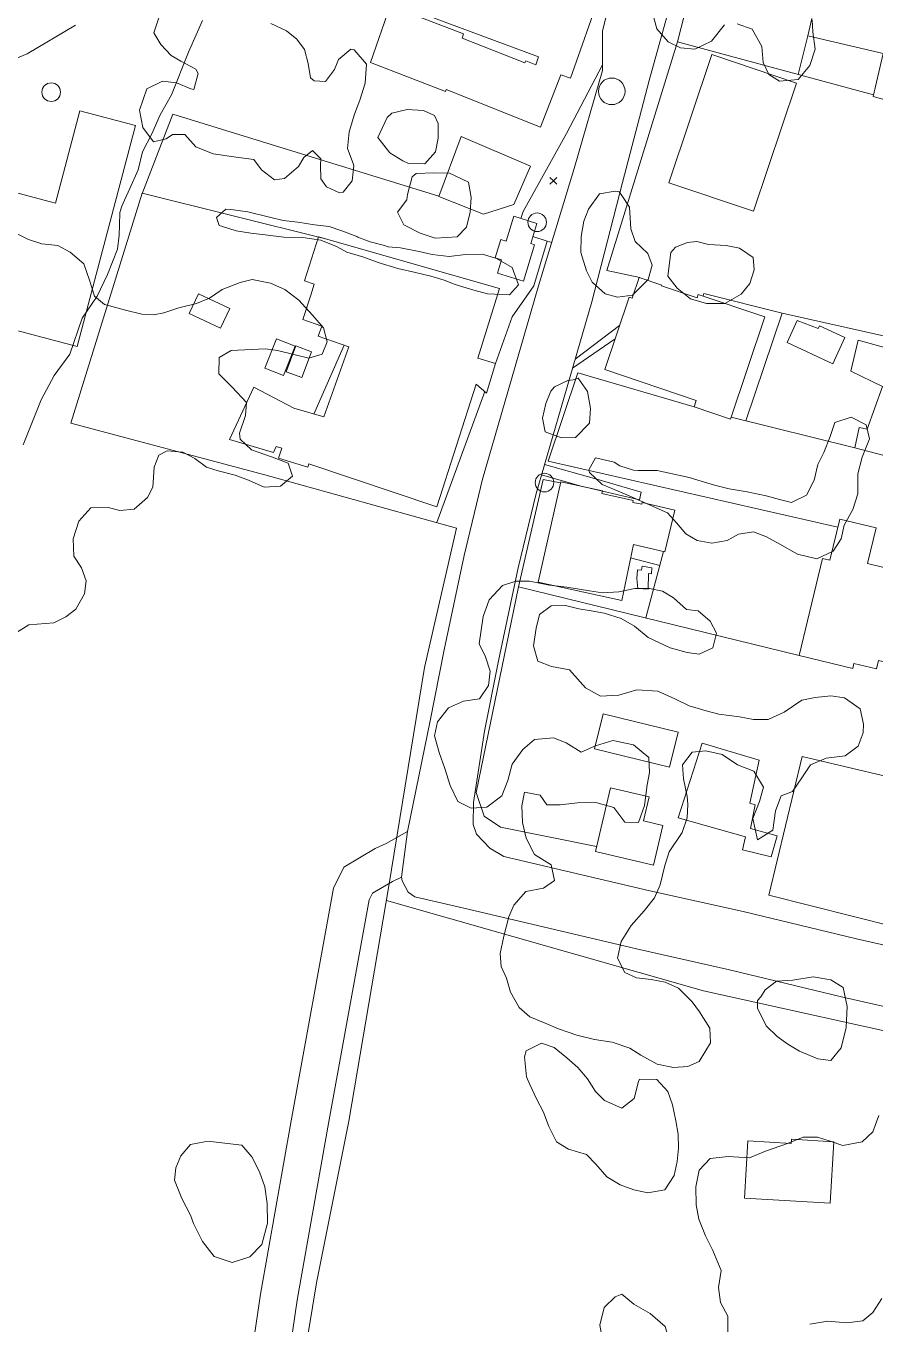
# Model space of a CAD drawing. Header units: metres. Extents: x 4652992 to 4879070, y 2074171 to 2309877.
# Drawn here: x 4653696.8 to 4653767.2, y 2306941.7 to 2307049.3 of the extents above; entities that cross this region are included whole.
import ezdxf

# ---------------------------------------------------------------- set-up
doc = ezdxf.new("R2010")
doc.units = ezdxf.units.M
doc.header["$MEASUREMENT"] = 0
doc.linetypes.add('DGN Style 2', pattern=[66.27138, 39.762828, -26.508552])
doc.linetypes.add('DGN Style 3', pattern=[92.779933, 66.271381, -26.508552])
for name, color, linetype, lineweight in [('Level 1', 2, 'Continuous', 0), ('Level 18', 5, 'Continuous', 0), ('Level 20', 30, 'DGN Style 3', 0), ('Level 30', 5, 'Continuous', 0), ('Level 31', 38, 'Continuous', 0), ('Level 35', 4, 'Continuous', 0), ('Level 36', 1, 'Continuous', 0), ('Level 37', 3, 'Continuous', 0), ('Level 40', 1, 'Continuous', 0), ('Level 45', 9, 'Continuous', 0), ('Level 53', 5, 'Continuous', 0), ('Level 54', 30, 'DGN Style 2', 0), ('Level 61', 4, 'Continuous', 0), ('Level 62', 4, 'Continuous', 0), ('Level 63', 3, 'Continuous', 0)]:
    doc.layers.add(name, color=color, linetype=linetype, lineweight=lineweight)

# ---------------------------------------------------------------- blocks, each defined once
blk = doc.blocks.new('AL_1')
at = {"layer": 'Level 45'}
blk.add_circle((2.1e-05, 1.3e-05, 3e-05), 1.100002, dxfattribs=at)
blk = doc.blocks.new('POSTE_1')
at = {"layer": 'Level 61'}
blk.add_circle((-4.7e-05, -1.9e-05, -2.4e-05), 0.770001, dxfattribs=at)
blk = doc.blocks.new('COTA_14')
at = {"layer": 'Level 63', "ltscale": 0.2}
for p, q in [((-1.408667, 1.419462, -0.000225), (-0.00021, -6e-05, -0.000225)), ((1.419312, 1.408397, -0.000225), (-0.00021, -6e-05, -0.000225)), ((-0.00021, -6e-05, -0.000225), (-1.419732, -1.408517, -0.000225)), ((-0.00021, -6e-05, -0.000225), (1.408247, -1.419582, -0.000225))]:
    blk.add_line(p, q, dxfattribs=at)

msp = doc.modelspace()

# ---------------------------------------------------------------- linework, layer by layer
at = {"layer": 'Level 1'}
msp.add_polyline3d([(4653696.551328, 2307014.543594, 1400), (4653698.069027, 2307018.259113, 1399.58), (4653699.144881, 2307020.291084, 1399.58), (4653700.434304, 2307022.046656, 1399.16), (4653701.454191, 2307025.043611, 1399), (4653702.703334, 2307026.865065, 1399), (4653703.560997, 2307028.670579, 1399), (4653704.374606, 2307030.766897, 1399), (4653704.525249, 2307031.90591, 1399), (4653704.550432, 2307032.739715, 1399), (4653704.571841, 2307033.798441, 1399), (4653704.745976, 2307034.315702, 1399), (4653704.972561, 2307034.820093, 1399), (4653705.413561, 2307035.775863, 1399), (4653706.105483, 2307037.342051, 1399), (4653706.446205, 2307038.826417, 1399), (4653707.230857, 2307040.313853, 1399), (4653707.922779, 2307041.88004, 1399), (4653708.861003, 2307043.553789, 1399), (4653710.277578, 2307047.070126, 1399), (4653711.434838, 2307049.69811, 1399)], dxfattribs=at)
at = {"layer": 'Level 18', "color": 30, "extrusion": (0.9337787400975942, -0.2302514737213039, 0.2739370792552868), "elevation": 3814756.323885, "flags": 128}
msp.add_lwpolyline([(3354104.25378, -1085104.085614), (3354117.983991, -1085105.502306), (3354127.374929, -1085105.879224)], dxfattribs=at)
at = {"layer": 'Level 18', "color": 30}
for points in [[(4653749.791918, 2307069.210387, 1404.863138), (4653746.494288, 2307056.50959, 1405.700638), (4653744.568941, 2307048.810882, 1406.400638), (4653744.585979, 2307045.555988, 1406.95199)], [(4653728.424952, 2306982.495636, 1415.570374), (4653730.280211, 2306991.671308, 1414.15199), (4653731.44702, 2306997.567158, 1413.11449), (4653733.098132, 2307005.368559, 1412.20199), (4653734.633958, 2307011.693979, 1411.50199), (4653736.72728, 2307018.922586, 1410.53949), (4653739.28047, 2307027.707191, 1409.15199), (4653742.236409, 2307037.432738, 1407.93949), (4653744.585979, 2307045.555988, 1406.95199)], [(4653733.892345, 2306984.907555, 1415.575638), (4653734.794442, 2306990.821136, 1414.288138), (4653735.947142, 2306996.645695, 1413.250638), (4653737.577893, 2307004.350891, 1412.338138), (4653739.073986, 2307010.512668, 1411.638138), (4653741.138774, 2307017.642741, 1410.675638), (4653743.683512, 2307026.398266, 1409.288138), (4653746.238515, 2307036.278666, 1407.900638), (4653748.448251, 2307044.740224, 1406.938138)], [(4653736.386602, 2306980.42763, 1417.075758), (4653735.22617, 2306981.124598, 1416.675758), (4653734.139821, 2306982.27247, 1416.163258), (4653733.849154, 2306983.087295, 1415.973173), (4653733.892345, 2306984.907555, 1415.575638)], [(4653733.439035, 2306976.06503, 1416.989988), (4653729.035446, 2306977.098864, 1416.214988), (4653728.469628, 2306977.483003, 1416.214988), (4653727.974945, 2306978.423822, 1416.189988), (4653727.925957, 2306978.713564, 1416.179038), (4653728.424952, 2306982.495636, 1415.570374)], [(4653812.419118, 2306963.092696, 1421.748543), (4653781.243527, 2306970.06153, 1421.807008), (4653765.628036, 2306973.60216, 1420.994508), (4653756.229443, 2306975.869128, 1420.144508), (4653748.492339, 2306977.594546, 1419.032008), (4653736.386602, 2306980.42763, 1417.075758)], [(4653811.376023, 2306958.113785, 1421.989988), (4653780.145971, 2306965.234373, 1421.802488), (4653764.500281, 2306968.78185, 1420.989988), (4653755.110237, 2306971.046756, 1420.139988), (4653747.384327, 2306972.769678, 1419.027488), (4653733.439035, 2306976.06503, 1416.989988)]]:
    msp.add_polyline3d(points, dxfattribs=at)
at = {"layer": 'Level 20', "linetype": 'Continuous'}
msp.add_polyline3d([(4653700.899194, 2307049.310836, 1401.97778), (4653696.885474, 2307046.952532, 1401.22778), (4653695.370416, 2307046.309419, 1400.99028), (4653694.328023, 2307045.579144, 1400.85278), (4653693.554173, 2307044.347083, 1400.71528), (4653693.043231, 2307043.187843, 1400.74028), (4653692.240069, 2307039.669913, 1400.67778), (4653691.173516, 2307037.635222, 1400.70278), (4653689.664096, 2307036.417502, 1400.72778), (4653687.814997, 2307034.790689, 1400.79028), (4653687.206236, 2307033.682433, 1400.89028), (4653686.07925, 2307030.339203, 1401.36528), (4653685.012332, 2307028.107004, 1401.62778), (4653682.342859, 2307025.157085, 1402.19028), (4653679.321032, 2307022.597375, 1403.06528), (4653676.907121, 2307021.71704, 1403.44028), (4653674.972346, 2307021.356948, 1404.30278), (4653674.414667, 2307021.215703, 1404.54028), (4653672.759757, 2307019.939585, 1404.536352)], dxfattribs=at)
at = {"layer": 'Level 30', "color": 1}
for points in [[(4653739.449488, 2307040.877832, 1410.195727), (4653731.611598, 2307043.989858, 1410.489477), (4653731.552711, 2307043.820217, 1410.489477), (4653725.339696, 2307046.227545, 1410.283227), (4653726.973907, 2307050.912948, 1409.895727), (4653733.046568, 2307048.607813, 1409.908227), (4653732.935851, 2307048.239565, 1410.626977), (4653738.141357, 2307046.186356, 1410.314477), (4653738.208074, 2307046.360861, 1410.314477), (4653739.04876, 2307046.04109, 1410.298852), (4653739.263735, 2307046.69041, 1410.164477), (4653727.144113, 2307051.19762, 1409.083227), (4653729.653331, 2307057.835918, 1409.189477), (4653744.445327, 2307052.067291, 1409.208227), (4653741.918536, 2307044.929227, 1409.208227), (4653741.109141, 2307045.207349, 1410.095727), (4653739.449488, 2307040.877832, 1410.195727)], [(4653776.222844, 2307040.838119, 1415.276283), (4653766.992223, 2307043.400161, 1415.720033), (4653767.83379, 2307046.974633, 1412.088783), (4653761.586573, 2307048.421935, 1411.932533), (4653761.931152, 2307049.863291, 1410.576283)], [(4653705.870875, 2307040.998164, 1400.942602), (4653701.034548, 2307022.692726, 1400.942602), (4653691.212015, 2307025.287856, 1400.955102), (4653692.084425, 2307028.589918, 1403.292602), (4653688.164218, 2307029.625643, 1403.130102), (4653690.292663, 2307037.681782, 1403.205102), (4653694.729307, 2307036.509614, 1403.692602), (4653694.543672, 2307035.806988, 1403.567602), (4653699.248486, 2307034.563968, 1401.061352), (4653701.269593, 2307042.213831, 1400.855102), (4653705.870875, 2307040.998164, 1400.942602)], [(4653738.607, 2307037.624387, 1406.983227), (4653732.875893, 2307040.096676, 1407.583227), (4653731.010458, 2307035.118942, 1407.495727), (4653734.714209, 2307033.658748, 1407.420727), (4653737.233262, 2307034.456046, 1407.276977), (4653738.607, 2307037.624387, 1406.983227)], [(4653730.84724, 2307009.408396, 1410.670727), (4653720.247784, 2307012.974303, 1409.558227), (4653720.157349, 2307012.695022, 1409.558227), (4653717.729704, 2307013.436545, 1408.883227), (4653717.988063, 2307014.277541, 1407.570727), (4653717.537854, 2307014.400815, 1407.564477), (4653717.316931, 2307013.906781, 1407.564477), (4653713.652248, 2307014.976784, 1407.114477), (4653715.687689, 2307019.329447, 1407.726977), (4653718.996814, 2307017.592752, 1407.939477), (4653718.996814, 2307017.592752, 1409.270727), (4653721.479181, 2307016.851604, 1410.383227), (4653723.559575, 2307022.6724, 1409.814477), (4653721.01005, 2307023.539455, 1409.208227), (4653721.310182, 2307024.383978, 1407.533227), (4653719.739968, 2307024.930502, 1407.326977), (4653720.410643, 2307026.931095, 1407.239477), (4653720.410643, 2307026.931095, 1408.808227), (4653720.673656, 2307027.853129, 1408.814477), (4653719.875602, 2307028.129542, 1408.889477), (4653721.041245, 2307031.776335, 1408.908227), (4653736.028303, 2307027.49858, 1410.408227), (4653734.230317, 2307021.718608, 1410.183227), (4653735.714558, 2307021.27518, 1410.195727), (4653734.957085, 2307018.830079, 1410.408227), (4653734.110493, 2307019.556551, 1410.451977), (4653730.84724, 2307009.408396, 1410.670727)], [(4653755.175453, 2307016.678933, 1414.279366), (4653752.173591, 2307017.69192, 1414.479366), (4653752.349011, 2307018.211757, 1414.479366), (4653744.756299, 2307020.77394, 1414.166866), (4653746.783429, 2307026.781089, 1414.079366), (4653747.03005, 2307026.697867, 1414.079366), (4653747.60992, 2307028.41624, 1414.179366), (4653749.490223, 2307027.781726, 1414.560616), (4653749.471951, 2307027.72758, 1414.560616), (4653752.412163, 2307026.735397, 1414.816866), (4653752.503942, 2307027.007374, 1414.804366), (4653758.031381, 2307025.142124, 1414.023116), (4653755.175453, 2307016.678933, 1414.279366)], [(4653771.738625, 2307012.923083, 1418.532491), (4653771.922904, 2307013.56853, 1418.476241), (4653771.703063, 2307013.88585, 1418.482491), (4653773.688881, 2307019.653752, 1417.869991), (4653773.173516, 2307019.8873, 1417.869991), (4653773.728294, 2307021.22715, 1417.769991), (4653771.710692, 2307021.690666, 1417.326241), (4653771.354068, 2307020.694998, 1418.344991), (4653769.611433, 2307021.362251, 1417.113741), (4653769.851111, 2307022.07517, 1417.113741), (4653765.756229, 2307023.219659, 1416.469991), (4653765.159405, 2307020.658823, 1416.301241), (4653767.76464, 2307019.375938, 1418.063741), (4653766.507889, 2307015.852592, 1417.907491), (4653765.835819, 2307015.988944, 1417.907491), (4653765.48446, 2307014.288448, 1417.919991), (4653769.824284, 2307013.152052, 1418.351241), (4653769.859975, 2307013.282058, 1418.351241), (4653771.738625, 2307012.923083, 1418.532491)], [(4653746.186575, 2307001.642603, 1416.019991), (4653739.234263, 2307003.172405, 1415.738741), (4653741.129125, 2307011.48575, 1415.663741), (4653744.579566, 2307010.727111, 1416.513741), (4653744.517443, 2307010.510966, 1416.513741), (4653747.123428, 2307009.91716, 1416.132491), (4653747.075846, 2307009.765644, 1416.632491), (4653747.836553, 2307009.621295, 1416.632491), (4653747.861958, 2307009.764617, 1416.632491), (4653750.558001, 2307009.12211, 1416.582491), (4653749.735393, 2307005.667254, 1416.157491), (4653747.136884, 2307006.286078, 1415.894991), (4653746.186575, 2307001.642603, 1416.019991)], [(4653760.877262, 2306997.084599, 1419.069991), (4653762.807854, 2307005.130933, 1418.888741), (4653763.420878, 2307004.983848, 1418.907491), (4653764.234817, 2307008.37619, 1418.757491), (4653767.255088, 2307007.651523, 1418.751241), (4653766.547213, 2307004.701235, 1420.388741), (4653769.014215, 2307004.109317, 1420.388741), (4653768.917717, 2307003.707134, 1420.382491), (4653770.549271, 2307003.315668, 1419.532491), (4653770.865138, 2307004.632138, 1419.563741), (4653771.630188, 2307004.448576, 1419.576241), (4653771.111597, 2307002.287189, 1419.738741), (4653770.477146, 2307002.439416, 1419.738741), (4653769.00466, 2306996.302382, 1419.794991), (4653767.458757, 2306996.673297, 1420.657491), (4653767.291509, 2306995.976239, 1421.032491), (4653765.406109, 2306996.428612, 1422.626241), (4653765.308409, 2306996.021415, 1422.626241), (4653760.877262, 2306997.084599, 1419.069991)], [(4653758.544669, 2306980.403649, 1421.826241), (4653756.167917, 2306980.983334, 1421.769991), (4653756.424206, 2306982.071485, 1422.357491), (4653750.841891, 2306983.622523, 1422.263741), (4653752.842049, 2306989.808508, 1422.888741), (4653757.556763, 2306988.414928, 1422.932491), (4653756.773119, 2306984.842727, 1422.532491), (4653757.217493, 2306984.720808, 1422.532491), (4653756.830287, 2306982.744061, 1421.532491), (4653759.04224, 2306982.15042, 1421.532491), (4653758.544669, 2306980.403649, 1421.826241)], [(4653781.307438, 2306980.322977, 1423.763741), (4653770.934919, 2306982.811217, 1426.113741), (4653768.883677, 2306974.570699, 1426.169991), (4653758.360819, 2306977.230685, 1426.313741), (4653761.113724, 2306988.704517, 1426.338741), (4653771.877655, 2306986.161381, 1422.838741), (4653774.777807, 2306985.589433, 1422.938741), (4653774.855776, 2306985.881141, 1422.938741), (4653780.929797, 2306984.575948, 1422.932491), (4653780.861756, 2306984.26831, 1422.932491), (4653782.369268, 2306983.968333, 1423.032491), (4653781.307438, 2306980.322977, 1423.763741)], [(4653763.449676, 2306951.698746, 1424.991908), (4653756.347442, 2306952.111686, 1424.929408), (4653756.623604, 2306956.861449, 1424.566908), (4653760.220178, 2306956.652336, 1424.716908), (4653760.240042, 2306956.993991, 1424.716908), (4653763.745702, 2306956.790164, 1424.816908), (4653763.449676, 2306951.698746, 1424.991908)]]:
    msp.add_polyline3d(points, dxfattribs=at)
msp.add_3dface([(4653753.635309, 2307046.875933, 1412.404366), (4653750.066465, 2307036.264397, 1412.435616), (4653757.08117, 2307033.90523, 1412.616866), (4653760.650739, 2307044.516522, 1412.585635)], dxfattribs=at)
at = {"layer": 'Level 31'}
for points in [[(4653739.144465, 2307032.893166, 1410.314477), (4653738.627576, 2307031.21269, 1410.433227), (4653738.941555, 2307031.116114, 1410.426977), (4653738.019189, 2307028.117381, 1410.426977), (4653735.878099, 2307028.775949, 1410.095727), (4653736.217805, 2307029.88038, 1409.970727), (4653735.688673, 2307030.043133, 1409.926977), (4653736.156603, 2307031.564435, 1409.920727), (4653736.59716, 2307031.428927, 1410.058227), (4653737.228778, 2307033.482403, 1410.039477), (4653739.144465, 2307032.893166, 1410.314477)], [(4653763.664501, 2307021.267124, 1416.316866), (4653759.873692, 2307023.022827, 1415.610616), (4653760.719134, 2307024.847026, 1415.548116), (4653762.45419, 2307024.169292, 1415.885616), (4653762.561708, 2307024.402924, 1415.885616), (4653764.662651, 2307023.436067, 1416.135616), (4653763.664501, 2307021.267124, 1416.316866)], [(4653748.356839, 2307002.569768, 1415.591866), (4653747.514309, 2307002.625177, 1415.394991), (4653747.406392, 2307003.474879, 1415.260616), (4653747.476211, 2307004.17923, 1415.316866), (4653747.804505, 2307004.16055, 1415.426241), (4653747.865472, 2307004.492772, 1415.451241), (4653748.665535, 2307004.338818, 1415.560616), (4653748.63561, 2307003.84252, 1415.560616), (4653748.391762, 2307003.874667, 1415.557491), (4653748.356839, 2307002.569768, 1415.591866)], [(4653745.233571, 2306986.127986, 1420.694991), (4653743.985138, 2306980.852618, 1420.669991), (4653748.792515, 2306979.714937, 1420.782491), (4653749.572116, 2306983.009213, 1420.857491), (4653747.983244, 2306983.385225, 1420.994991), (4653748.452076, 2306985.366317, 1420.957491), (4653745.233571, 2306986.127986, 1420.694991)]]:
    msp.add_polyline3d(points, dxfattribs=at)
for points in [[(4653712.922855, 2307024.202752, 1405.483227), (4653710.332792, 2307025.418175, 1405.020727), (4653711.096767, 2307027.046205, 1404.814477), (4653713.686831, 2307025.830783, 1405.358227)], [(4653719.102324, 2307022.708557, 1406.451977), (4653718.129023, 2307020.282781, 1406.451977), (4653716.580674, 2307020.904029, 1406.364477), (4653717.553975, 2307023.329805, 1406.364477)], [(4653719.157869, 2307022.742344, 1407.455102), (4653718.360924, 2307020.598933, 1407.545727), (4653719.661496, 2307020.115366, 1407.589477), (4653720.45844, 2307022.258777, 1407.570727)], [(4653750.137581, 2306987.825093, 1419.982491), (4653743.90956, 2306989.344241, 1419.269991), (4653744.62163, 2306992.263501, 1419.094991), (4653750.849652, 2306990.744353, 1419.744991)]]:
    msp.add_3dface(points, dxfattribs=at)
at = {"layer": 'Level 35'}
for p, q in [((4653720.665195, 2307017.094632, 1408.366801), (4653723.154483, 2307022.810165, 1408.279301)), ((4653734.819559, 2307018.948092, 1410.242245), (4653730.853627, 2307008.093504, 1410.798495)), ((4653749.623187, 2307005.693975, 1416.146156), (4653748.162825, 2307000.195193, 1416.146156)), ((4653749.318399, 2307004.546341, 1415.871156), (4653746.907861, 2307005.167006, 1415.802406))]:
    msp.add_line(p, q, dxfattribs=at)
at = {"layer": 'Level 35', "extrusion": (0.0268589708227336, 0.1371281596794489, 0.9901891049235348), "elevation": 442751.855802, "flags": 128}
msp.add_lwpolyline([(-4123517.227146, -3127317.401643), (-4123517.510027, -3127326.61559), (-4123518.991286, -3127326.61559)], dxfattribs=at)
at = {"layer": 'Level 35'}
for points in [[(4653735.714558, 2307021.27518, 1410.029745), (4653737.079281, 2307025.14175, 1409.885995), (4653738.875321, 2307027.713685, 1409.667245), (4653739.996316, 2307031.407158, 1409.192245), (4653738.810948, 2307031.808857, 1409.192245)], [(4653744.078415, 2306981.246767, 1420.176241), (4653736.124401, 2306982.860141, 1418.951241), (4653734.756395, 2306983.765312, 1418.638741), (4653734.116995, 2306985.744677, 1418.388741), (4653737.621993, 2307002.774013, 1416.101241)]]:
    msp.add_polyline3d(points, dxfattribs=at)
at = {"layer": 'Level 36'}
msp.add_line((4653760.877262, 2306997.0846, 1419.151241), (4653737.621993, 2307002.774014, 1416.101241), dxfattribs=at)
msp.add_polyline3d([(4653764.076384, 2307007.715871, 1417.613741), (4653740.059078, 2307013.180162, 1414.163741), (4653742.537235, 2307020.512846, 1413.213741), (4653752.173591, 2307017.69192, 1414.163741)], dxfattribs=at)
at = {"layer": 'Level 37'}
for p, q in [((4653761.586572, 2307048.421936, 1411.582491), (4653760.793061, 2307045.234687, 1411.432491)), ((4653765.484459, 2307014.288448, 1416.927558), (4653755.228329, 2307016.835624, 1415.427558))]:
    msp.add_line(p, q, dxfattribs=at)
at = {"layer": 'Level 37', "extrusion": (0.0170032688851781, 0.0151729267864732, 0.9997403018484105), "elevation": 115542.874194, "flags": 128}
msp.add_lwpolyline([(-1377153.695972, -5006991.717272), (-1377149.641889, -5006997.750941), (-1377153.007715, -5006999.945002)], dxfattribs=at)
at = {"layer": 'Level 37', "extrusion": (-0.1627674041723209, 0.1961686317517203, 0.9669667212762094), "elevation": -303547.597026, "flags": 128}
msp.add_lwpolyline([(-5054581.354401, 1157018.512225), (-5054568.716834, 1156998.553625), (-5054562.487992, 1157002.14567)], dxfattribs=at)
at = {"layer": 'Level 37', "extrusion": (-0.2687596022262356, 0.0907195381257546, 0.9589255662529002), "elevation": -1040092.676574, "flags": 128}
msp.add_lwpolyline([(-3674223.242351, 3521098.759288), (-3674222.711487, 3521091.796674), (-3674222.48937, 3521091.796674)], dxfattribs=at)
at = {"layer": 'Level 37', "extrusion": (-0.0726768631306845, 0.0580467041450469, 0.9956649304376353), "elevation": -202896.166203, "flags": 128}
msp.add_lwpolyline([(-4706909.438288, 2187147.265395), (-4706918.288656, 2187144.040026), (-4706938.782715, 2187186.238603)], dxfattribs=at)
at = {"layer": 'Level 37', "extrusion": (0.1153116712155111, 0.7489458102186223, 0.6525207980114177), "elevation": 2265354.822505, "flags": 128}
msp.add_lwpolyline([(-4248471.531997, -1948838.864473), (-4248498.655728, -1948833.63532), (-4248518.799548, -1948831.645789)], dxfattribs=at)
at = {"layer": 'Level 37'}
for points in [[(4653747.663574, 2307028.398134, 1413.082491), (4653744.944, 2307028.977326, 1412.269991), (4653750.78576, 2307047.930152, 1409.569991), (4653767.028706, 2307043.555117, 1412.894991)], [(4653712.347534, 2306909.536314, 1420.9217), (4653717.131035, 2306922.487976, 1420.596475), (4653718.689628, 2306929.015452, 1420.549648), (4653718.85215, 2306932.837275, 1420.601977), (4653720.885485, 2306945.102585, 1420.589477), (4653723.554757, 2306958.501984, 1419.539477), (4653726.866958, 2306978.002232, 1417.814477), (4653729.830761, 2306996.078224, 1415.264477), (4653732.469466, 2307007.644831, 1413.164477), (4653716.604871, 2307012.049983, 1408.489477), (4653700.50649, 2307016.350747, 1403.951977), (4653706.436341, 2307035.406347, 1402.476977), (4653721.502525, 2307031.644672, 1406.366895)]]:
    msp.add_polyline3d(points, dxfattribs=at)
at = {"layer": 'Level 40', "color": 3}
for points in [[(4653717.093415, 2307049.467824, 1405.572802), (4653718.397735, 2307048.851363, 1405.460302), (4653719.247415, 2307048.154419, 1405.385302), (4653719.869064, 2307047.294728, 1405.360302), (4653720.175618, 2307046.12985, 1405.347802), (4653720.372937, 2307044.964225, 1405.410302), (4653720.693322, 2307044.695629, 1405.485302), (4653721.607077, 2307044.637416, 1405.585302), (4653722.357484, 2307045.654797, 1405.397802), (4653722.707158, 2307046.469564, 1405.297802), (4653723.724044, 2307047.340481, 1405.235302), (4653724.008219, 2307047.271506, 1405.260302), (4653725.021856, 2307046.098579, 1405.385302), (4653724.906319, 2307044.518177, 1405.397802), (4653724.472635, 2307043.09678, 1405.510302), (4653724.020439, 2307041.952494, 1405.622802), (4653723.574957, 2307040.479437, 1405.897802), (4653723.449045, 2307039.092386, 1406.310302), (4653723.904705, 2307037.864056, 1406.872802), (4653723.966748, 2307037.658165, 1406.935302), (4653723.818663, 2307036.412804, 1406.997802), (4653723.085953, 2307035.472913, 1407.035302), (4653722.772282, 2307035.412737, 1407.035302), (4653721.688671, 2307035.921105, 1406.972802), (4653721.238301, 2307036.575653, 1406.935302), (4653721.201886, 2307037.729486, 1406.797802), (4653721.236466, 2307038.239067, 1406.735302), (4653720.54769, 2307038.924218, 1406.610302), (4653719.814165, 2307038.338928, 1406.510302), (4653719.372953, 2307037.600903, 1406.497802), (4653718.217336, 2307036.600088, 1406.472802), (4653717.403256, 2307036.497799, 1406.422802), (4653716.312932, 2307037.334937, 1406.160302), (4653715.691283, 2307038.194629, 1405.947802), (4653714.209177, 2307038.390791, 1405.485302), (4653712.307825, 2307038.66145, 1404.922802), (4653710.882471, 2307039.225502, 1404.547802), (4653709.974409, 2307040.263758, 1404.085302), (4653708.93962, 2307040.269563, 1403.472802), (4653708.420091, 2307039.90495, 1403.422802), (4653707.37798, 2307039.639915, 1403.235302), (4653706.479478, 2307040.839421, 1402.897802), (4653706.20608, 2307042.268868, 1402.635302), (4653706.799853, 2307044.033073, 1402.635302), (4653708.117188, 2307044.667495, 1402.910302), (4653709.263451, 2307044.552848, 1403.135302), (4653710.456297, 2307044.045229, 1403.447802), (4653710.714638, 2307043.982525, 1403.472802), (4653711.073058, 2307045.313143, 1403.485302), (4653710.879606, 2307045.659977, 1403.460302), (4653709.618818, 2307046.347657, 1403.147802), (4653708.825281, 2307046.81288, 1402.935302), (4653707.965226, 2307047.703175, 1402.747802), (4653707.398907, 2307048.685745, 1402.635302), (4653707.986781, 2307050.42412, 1402.747802)], [(4653754.681975, 2307049.342223, 1410.486367), (4653753.618187, 2307047.979118, 1410.336367), (4653752.230576, 2307047.342868, 1410.348867), (4653751.035497, 2307047.443406, 1410.211367), (4653750.00947, 2307047.93522, 1410.023867), (4653749.090124, 2307049.022534, 1409.861367), (4653748.803935, 2307050.03744, 1409.786367)], [(4653761.94855, 2307049.769311, 1411.923867), (4653762.017933, 2307048.752921, 1412.023867), (4653762.212057, 2307047.32808, 1412.186367), (4653761.747363, 2307045.981868, 1412.248867), (4653760.780932, 2307044.811291, 1412.248867), (4653759.234519, 2307044.672793, 1412.223867), (4653758.359819, 2307045.235992, 1412.073867), (4653757.876732, 2307046.217573, 1411.886367), (4653757.767994, 2307047.540672, 1411.548867), (4653756.980531, 2307048.974241, 1411.148867), (4653755.731943, 2307049.438949, 1410.723867)], [(4653725.968992, 2307040.021237, 1407.072802), (4653726.963651, 2307038.739817, 1407.122802), (4653728.01584, 2307038.073782, 1407.172802), (4653728.484766, 2307037.850423, 1407.172802), (4653729.845401, 2307037.820913, 1407.210302), (4653730.726259, 2307038.810939, 1407.210302), (4653730.959151, 2307039.958359, 1407.185302), (4653730.958775, 2307041.162442, 1407.135302), (4653730.647563, 2307041.840033, 1407.097802), (4653729.729748, 2307042.254521, 1407.060302), (4653728.380877, 2307042.335899, 1407.010302), (4653727.105169, 2307042.016418, 1406.947802), (4653726.725951, 2307041.670717, 1406.897802), (4653725.968992, 2307040.021237, 1407.072802)], [(4653727.598966, 2307033.824256, 1409.122802), (4653728.124699, 2307032.766195, 1409.310302), (4653729.473757, 2307032.082775, 1409.535302), (4653730.694324, 2307031.676837, 1409.622802), (4653732.522596, 2307031.780007, 1409.697802), (4653733.30456, 2307032.575147, 1409.635302), (4653733.612818, 2307033.813714, 1409.472802), (4653733.69608, 2307035.024844, 1409.297802), (4653733.468318, 2307036.311524, 1409.060302), (4653731.885991, 2307037.051606, 1408.885302), (4653730.608994, 2307037.088163, 1408.822802), (4653729.121156, 2307037.039117, 1408.760302), (4653728.811422, 2307036.758629, 1408.747802), (4653728.424307, 2307035.292945, 1408.810302), (4653728.350231, 2307034.84576, 1408.797802), (4653727.598966, 2307033.824256, 1409.122802)], [(4653746.184693, 2307035.192505, 1412.848867), (4653746.809574, 2307034.224076, 1412.923867), (4653746.92147, 2307032.427572, 1413.086367), (4653747.2852, 2307031.386491, 1413.511367), (4653748.340102, 2307030.395246, 1414.023867), (4653748.695494, 2307029.437852, 1414.061367), (4653748.370575, 2307028.237441, 1414.061367), (4653747.073363, 2307026.946614, 1413.986367), (4653745.814133, 2307026.789811, 1413.811367), (4653744.788518, 2307027.066213, 1413.473867), (4653743.727801, 2307028.031651, 1413.161367), (4653743.257634, 2307028.96249, 1412.998867), (4653742.786488, 2307030.492414, 1412.748867), (4653742.807793, 2307031.79381, 1412.598867), (4653743.041201, 2307033.070895, 1412.511367), (4653743.402766, 2307034.07186, 1412.473867), (4653744.315714, 2307035.347167, 1412.411367), (4653745.612362, 2307035.54932, 1412.398867), (4653745.953392, 2307035.493684, 1412.423867), (4653746.184693, 2307035.192505, 1412.848867)], [(4653727.843729, 2307030.875272, 1409.535302), (4653729.383638, 2307030.555773, 1410.060302), (4653730.451451, 2307030.32364, 1410.385302), (4653731.859491, 2307030.145617, 1410.810302), (4653733.234535, 2307030.303905, 1411.385302), (4653734.637845, 2307030.345893, 1411.935302), (4653735.785724, 2307029.984872, 1412.222802), (4653737.09022, 2307029.230143, 1412.472802), (4653737.610715, 2307027.790489, 1412.510302), (4653736.880881, 2307026.98297, 1412.372802), (4653735.03726, 2307027.047983, 1412.185302), (4653733.903513, 2307027.350854, 1412.047802), (4653732.373007, 2307027.832214, 1411.897802), (4653731.4441, 2307028.194737, 1411.797802), (4653730.342138, 2307028.517241, 1411.697802), (4653729.073004, 2307028.825654, 1411.535302), (4653727.616681, 2307029.152199, 1411.285302), (4653725.982572, 2307029.658735, 1410.885302), (4653724.794659, 2307030.0842, 1410.560302), (4653723.387772, 2307030.508161, 1410.085302), (4653722.540086, 2307030.987735, 1409.810302), (4653721.234437, 2307031.496525, 1409.097802), (4653719.728678, 2307031.725653, 1408.397802), (4653718.175848, 2307031.747358, 1407.510302), (4653716.60652, 2307031.937218, 1406.735302), (4653715.43747, 2307032.084521, 1406.222802), (4653714.222502, 2307032.270341, 1405.760302), (4653712.99692, 2307032.650244, 1405.222802), (4653712.795599, 2307032.726525, 1405.210302), (4653712.588335, 2307033.378761, 1405.122802), (4653713.372335, 2307034.063686, 1405.235302), (4653713.778497, 2307034.047057, 1405.247802), (4653715.180654, 2307033.843106, 1405.360302), (4653716.967802, 2307033.40881, 1405.760302), (4653718.107432, 2307033.131867, 1405.985302), (4653719.334168, 2307032.997903, 1406.297802), (4653720.70454, 2307032.774318, 1406.685302), (4653721.931275, 2307032.640354, 1406.997802), (4653722.969668, 2307032.278583, 1407.222802), (4653724.203499, 2307031.814603, 1407.960302), (4653724.301218, 2307031.763498, 1408.110302), (4653725.333727, 2307031.375799, 1408.647802), (4653726.519275, 2307031.06034, 1409.035302), (4653726.824199, 2307030.958883, 1409.097802), (4653727.843729, 2307030.875272, 1409.535302)], [(4653695.630648, 2307032.238018, 1409.177293), (4653697.000085, 2307031.549259, 1409.602293), (4653698.119198, 2307031.194932, 1409.777293), (4653699.427302, 2307031.068156, 1409.552293), (4653700.472749, 2307030.512927, 1409.227293), (4653701.583576, 2307029.531495, 1408.689793), (4653702.066647, 2307028.18116, 1409.177293), (4653702.479069, 2307026.874952, 1409.752293), (4653703.305178, 2307026.180737, 1410.502293), (4653705.055759, 2307025.700234, 1410.902293), (4653706.403527, 2307025.372498, 1411.252293), (4653707.372252, 2307025.301377, 1411.627293), (4653708.233003, 2307025.475771, 1412.277293), (4653709.476085, 2307025.88608, 1412.277293), (4653710.926516, 2307026.245968, 1411.777293), (4653712.014086, 2307026.694093, 1411.477293), (4653713.057406, 2307027.427051, 1411.202293), (4653714.555375, 2307027.994638, 1410.952293), (4653715.54357, 2307028.24767, 1410.802293), (4653717.058735, 2307027.934043, 1410.652293), (4653718.25529, 2307027.423819, 1410.452293), (4653719.42049, 2307026.537518, 1410.352293), (4653720.554335, 2307025.27514, 1410.252293), (4653721.464647, 2307024.231562, 1410.177293), (4653721.745327, 2307023.067018, 1410.177293), (4653721.352123, 2307022.066343, 1410.177293), (4653720.236484, 2307021.734672, 1410.177293), (4653719.096065, 2307022.011988, 1410.177293), (4653717.644622, 2307022.364934, 1410.352293), (4653716.635946, 2307022.500584, 1410.477293), (4653715.476056, 2307022.453747, 1410.577293), (4653713.813977, 2307022.364583, 1410.502293), (4653712.806312, 2307021.787399, 1410.302293), (4653712.768382, 2307020.426259, 1410.102293), (4653713.886044, 2307019.332259, 1410.052293), (4653715.071726, 2307018.057276, 1410.252293), (4653714.989545, 2307016.980969, 1410.377293), (4653714.489379, 2307015.512973, 1410.452293), (4653714.537929, 2307015.007836, 1410.477293), (4653715.484202, 2307014.11992, 1410.177293), (4653717.132154, 2307013.554383, 1410.339793), (4653718.515215, 2307013.025916, 1410.452293), (4653718.898235, 2307011.946126, 1410.427293), (4653717.890923, 2307011.122527, 1410.364793), (4653716.533303, 2307011.041902, 1410.352293), (4653715.23975, 2307011.603393, 1410.352293), (4653714.135663, 2307012.036553, 1410.389793), (4653712.711254, 2307012.383253, 1410.589793), (4653711.744837, 2307012.700691, 1410.852293), (4653710.783419, 2307013.400576, 1411.089793), (4653709.786561, 2307013.94466, 1411.339793), (4653708.496187, 2307014.039499, 1412.014793), (4653707.814195, 2307013.684809, 1412.689793), (4653707.422536, 2307012.683956, 1413.152293), (4653707.32121, 2307011.036942, 1414.252293), (4653706.881389, 2307010.184835, 1415.289793), (4653705.755034, 2307009.198379, 1415.302293), (4653704.58461, 2307009.099596, 1415.289793), (4653703.600473, 2307009.339133, 1415.014793), (4653702.176971, 2307009.329353, 1414.914793), (4653701.188286, 2307008.227175, 1415.277293), (4653700.716205, 2307006.752616, 1415.439793), (4653700.771632, 2307005.314089, 1415.664793), (4653701.397279, 2307004.339671, 1415.889793), (4653701.780298, 2307003.259881, 1416.077293), (4653701.647623, 2307002.195992, 1416.114793), (4653700.920193, 2307000.920607, 1416.089793), (4653700.095532, 2307000.299192, 1416.089793), (4653699.107304, 2306999.799803, 1416.089793), (4653697.026531, 2306999.623759, 1415.877293), (4653696.015143, 2306998.998154, 1415.602293)], [(4653752.392562, 2307031.378454, 1414.673867), (4653753.367848, 2307031.141575, 1414.873867), (4653754.811478, 2307031.061744, 1415.211367), (4653755.926631, 2307030.845054, 1415.523867), (4653757.048947, 2307030.057943, 1416.061367), (4653757.143453, 2307029.033029, 1416.161367), (4653756.781155, 2307027.902424, 1416.223867), (4653756.068493, 2307027.019396, 1416.223867), (4653754.708426, 2307026.266531, 1416.186367), (4653753.190386, 2307026.256115, 1416.048867), (4653751.867323, 2307026.631623, 1415.923867), (4653750.768086, 2307027.521448, 1415.711367), (4653749.991556, 2307028.522453, 1415.573867), (4653750.244626, 2307030.491988, 1415.273867), (4653750.610905, 2307030.917546, 1415.236367), (4653751.616233, 2307031.29621, 1415.098867), (4653751.616233, 2307031.29621, 1415.073867), (4653752.392562, 2307031.378454, 1414.673867)], [(4653742.565959, 2307020.071054, 1415.911367), (4653743.342398, 2307018.963695, 1416.111367), (4653743.592363, 2307017.552161, 1416.336367), (4653743.507338, 2307016.330169, 1416.448867), (4653742.328129, 2307015.158211, 1416.473867), (4653741.185422, 2307015.11199, 1416.373867), (4653739.813639, 2307015.607752, 1416.086367), (4653739.614293, 2307016.763841, 1415.861367), (4653739.88403, 2307017.967918, 1415.711367), (4653740.304045, 2307019.000368, 1415.661367), (4653740.594672, 2307019.334895, 1415.648867), (4653741.712845, 2307019.873348, 1415.586367), (4653742.156361, 2307019.927554, 1415.586367), (4653742.565959, 2307020.071054, 1415.911367)], [(4653751.749023, 2307011.840103, 1417.973867), (4653752.760249, 2307011.540102, 1417.948867), (4653753.868005, 2307011.189606, 1418.086367), (4653755.069682, 2307010.897308, 1418.236367), (4653756.54999, 2307010.645294, 1418.236367), (4653758.146659, 2307010.310947, 1418.323867), (4653759.240326, 2307010.017908, 1418.436367), (4653760.237462, 2307009.775363, 1418.436367), (4653761.475122, 2307010.365795, 1418.548867), (4653762.105933, 2307011.617117, 1418.536367), (4653762.424194, 2307012.917449, 1418.486367), (4653762.915173, 2307013.905623, 1418.486367), (4653763.455192, 2307015.233058, 1418.486367), (4653763.82146, 2307016.38664, 1418.473867), (4653765.18957, 2307016.837283, 1418.586367), (4653766.424648, 2307016.212685, 1418.773867), (4653766.700697, 2307015.037939, 1418.961367), (4653766.089198, 2307013.511773, 1419.098867), (4653765.728152, 2307012.140804, 1419.286367), (4653765.736014, 2307010.490999, 1419.623867), (4653765.309743, 2307009.189925, 1419.748867), (4653764.61058, 2307007.874185, 1419.811367), (4653764.35806, 2307006.746965, 1419.823867), (4653763.696459, 2307005.71925, 1419.748867), (4653762.34505, 2307005.102456, 1419.561367), (4653760.734292, 2307005.494259, 1419.561367), (4653759.272234, 2307006.309141, 1419.411367), (4653758.170733, 2307006.928262, 1419.186367), (4653757.100022, 2307007.323777, 1418.986367), (4653755.846177, 2307007.1425, 1418.873867), (4653754.918455, 2307006.611751, 1418.811367), (4653753.627565, 2307006.385456, 1418.736367), (4653752.41441, 2307006.626517, 1418.636367), (4653751.486143, 2307007.176485, 1418.511367), (4653750.714926, 2307008.066458, 1418.348867), (4653749.957799, 2307008.898974, 1418.173867), (4653746.797319, 2307010.316085, 1417.486367), (4653745.340483, 2307010.913579, 1416.736367), (4653744.556755, 2307011.266302, 1416.523867), (4653743.484466, 2307012.256523, 1416.136367), (4653743.453676, 2307012.480129, 1416.073867), (4653743.99579, 2307013.455865, 1416.036367), (4653745.535584, 2307013.108338, 1416.311367), (4653746.006762, 2307012.804625, 1416.448867), (4653747.140086, 2307012.44791, 1416.936367), (4653747.535078, 2307012.405861, 1417.023867), (4653749.098345, 2307012.403814, 1417.348867), (4653751.749023, 2307011.840103, 1417.973867)], [(4653764.635889, 2306993.566514, 1421.948867), (4653765.940393, 2306992.654727, 1422.448867), (4653766.201578, 2306991.403252, 1422.811367), (4653766.176253, 2306990.680527, 1423.573867), (4653765.76826, 2306989.565116, 1424.273867), (4653764.679696, 2306988.777518, 1424.786367), (4653763.100463, 2306988.568417, 1425.036367), (4653761.821869, 2306988.016098, 1425.323867), (4653761.101974, 2306986.949692, 1425.286367), (4653760.314049, 2306985.818875, 1425.111367), (4653759.372811, 2306985.454313, 1424.286367), (4653758.910979, 2306984.217041, 1423.511367), (4653758.693082, 2306982.62337, 1423.036367), (4653757.408888, 2306981.802453, 1422.736367), (4653757.019974, 2306983.570983, 1422.648867), (4653757.572492, 2306984.975131, 1422.711367), (4653757.920917, 2306986.186046, 1422.798867), (4653757.106824, 2306987.491261, 1422.911367), (4653755.748547, 2306988.038205, 1423.023867), (4653754.483755, 2306988.886322, 1423.061367), (4653753.125543, 2306989.190285, 1423.073867), (4653751.999937, 2306989.086617, 1423.036367), (4653751.19782, 2306988.013251, 1423.186367), (4653751.288892, 2306986.857081, 1423.623867), (4653751.58337, 2306985.408319, 1423.948867), (4653751.655698, 2306984.769702, 1424.086367), (4653751.58811, 2306983.625221, 1424.298867), (4653751.186035, 2306982.427306, 1424.461367), (4653750.097314, 2306980.802845, 1424.923867), (4653749.737894, 2306979.675526, 1425.361367), (4653749.351959, 2306978.068689, 1426.236367), (4653748.8963, 2306976.991837, 1426.886367), (4653748.041129, 2306975.931406, 1427.098867), (4653746.961758, 2306974.709652, 1427.286367), (4653746.125844, 2306973.374534, 1427.311367), (4653745.822612, 2306972.017521, 1427.248867), (4653746.415156, 2306970.820067, 1426.948867), (4653747.388981, 2306970.366613, 1426.148867), (4653748.595844, 2306970.234322, 1425.223867), (4653749.754332, 2306970.005831, 1424.648867), (4653750.881096, 2306969.515084, 1424.073867), (4653751.997998, 2306968.378763, 1423.936367), (4653752.619661, 2306967.552196, 1423.936367), (4653753.475429, 2306966.209559, 1424.098867), (4653753.523847, 2306964.982792, 1424.273867), (4653752.585461, 2306963.429669, 1424.323867), (4653751.632472, 2306963.01407, 1424.323867), (4653750.462029, 2306962.948487, 1424.311367), (4653749.099622, 2306963.226703, 1424.273867), (4653747.758008, 2306963.958833, 1424.248867), (4653746.83828, 2306964.534092, 1424.323867), (4653745.368704, 2306965.054433, 1424.523867), (4653743.912664, 2306965.274483, 1424.748867), (4653742.45974, 2306965.628769, 1425.023867), (4653740.933463, 2306966.135937, 1425.198867), (4653739.832189, 2306966.620469, 1425.261367), (4653738.552485, 2306967.148509, 1425.423867), (4653737.678528, 2306967.9286, 1425.473867), (4653736.964256, 2306969.182735, 1425.373867), (4653736.632332, 2306970.343638, 1425.223867), (4653736.178168, 2306971.318355, 1425.086367), (4653736.095422, 2306972.391498, 1424.886367), (4653736.390328, 2306973.831538, 1424.548867), (4653736.801752, 2306975.43216, 1424.136367), (4653737.234526, 2306976.406596, 1423.898867), (4653738.20882, 2306977.518977, 1423.886367), (4653739.671607, 2306977.810265, 1423.886367), (4653740.593897, 2306978.449342, 1423.923867), (4653740.31607, 2306979.732049, 1423.598867), (4653738.952083, 2306980.604631, 1423.086367), (4653738.260696, 2306981.961183, 1422.336367), (4653737.957379, 2306983.250105, 1421.761367), (4653737.886588, 2306984.617323, 1421.286367), (4653738.112838, 2306985.750115, 1421.136367), (4653739.404497, 2306985.51615, 1421.486367), (4653739.97518, 2306984.702015, 1421.848867), (4653741.077479, 2306984.703218, 1422.473867), (4653742.511659, 2306984.866485, 1422.698867), (4653744.024913, 2306984.902475, 1422.886367), (4653745.517374, 2306984.48455, 1423.048867), (4653746.427239, 2306983.263718, 1423.111367), (4653747.549307, 2306983.233101, 1423.173867), (4653748.053853, 2306984.649021, 1422.948867), (4653748.278523, 2306986.376179, 1422.573867), (4653748.476165, 2306987.380951, 1422.298867), (4653748.407979, 2306988.639538, 1422.136367), (4653747.135021, 2306989.678916, 1421.923867), (4653745.441246, 2306990.037934, 1421.848867), (4653744.000832, 2306989.606195, 1421.848867), (4653742.809596, 2306989.086696, 1421.948867), (4653741.555895, 2306989.851388, 1422.061367), (4653740.519647, 2306990.266065, 1422.048867), (4653738.926807, 2306990.114487, 1422.011367), (4653737.964467, 2306989.296181, 1421.911367), (4653737.100458, 2306988.07591, 1421.886367), (4653736.720757, 2306986.737544, 1421.861367), (4653736.219327, 2306985.45586, 1421.873867), (4653734.98753, 2306984.514266, 1421.861367), (4653733.703684, 2306984.422337, 1421.711367), (4653732.594084, 2306984.989896, 1421.386367), (4653731.947956, 2306986.308412, 1420.973867), (4653731.508864, 2306987.71144, 1420.673867), (4653731.027118, 2306989.043871, 1420.448867), (4653730.664495, 2306990.428253, 1420.223867), (4653730.896466, 2306991.586649, 1419.973867), (4653731.800012, 2306992.74328, 1419.711367), (4653733.053671, 2306993.301556, 1419.561367), (4653734.385891, 2306993.489686, 1419.273867), (4653735.119334, 2306994.606799, 1418.811367), (4653735.274835, 2306995.783841, 1418.286367), (4653734.866442, 2306996.96339, 1417.798867), (4653734.358693, 2306998.05917, 1417.411367), (4653734.528242, 2306999.178789, 1416.948867), (4653734.6723, 2307000.304624, 1416.686367), (4653735.171125, 2307001.69494, 1416.573867), (4653736.295754, 2307002.878659, 1416.636367), (4653737.401683, 2307003.256965, 1416.798867), (4653738.529471, 2307003.251952, 1416.936367), (4653740.172267, 2307002.905365, 1417.211367), (4653741.614261, 2307002.742738, 1417.286367), (4653743.509351, 2307002.442628, 1417.323867), (4653744.577322, 2307002.290206, 1417.523867), (4653745.937637, 2307002.363489, 1418.073867), (4653747.261531, 2307002.634647, 1418.411367), (4653748.471511, 2307002.636592, 1418.873867), (4653749.553529, 2307002.426747, 1419.273867), (4653750.447768, 2307001.857704, 1419.673867), (4653751.548017, 2307000.887438, 1420.398867), (4653752.49426, 2307000.791699, 1421.123867), (4653753.484224, 2306999.929322, 1421.836367), (4653754.014858, 2306998.935959, 1421.998867), (4653753.714744, 2306997.713182, 1421.973867), (4653752.580209, 2306997.206856, 1421.811367), (4653751.588707, 2306997.340631, 1421.636367), (4653750.192485, 2306997.70809, 1421.348867), (4653748.372284, 2306998.58392, 1420.548867), (4653747.235102, 2306999.509193, 1419.973867), (4653746.117176, 2307000.15978, 1419.423867), (4653744.706906, 2307000.584662, 1419.098867), (4653743.624888, 2307000.794507, 1418.786367), (4653742.613618, 2307000.960101, 1418.586367), (4653741.517553, 2307001.22737, 1418.373867), (4653740.327341, 2307001.193605, 1418.198867), (4653739.362397, 2307000.483931, 1418.148867), (4653739.085168, 2306999.36357, 1418.423867), (4653738.861011, 2306997.87928, 1418.761367), (4653739.22675, 2306996.629134, 1419.373867), (4653740.359236, 2306996.163991, 1419.711367), (4653741.829324, 2306995.886517, 1420.036367), (4653743.163679, 2306994.400181, 1420.186367), (4653744.409054, 2306993.718516, 1420.611367), (4653745.933751, 2306993.805714, 1421.011367), (4653747.430866, 2306994.250626, 1421.373867), (4653749.150644, 2306994.12826, 1421.486367), (4653750.566123, 2306993.486114, 1421.711367), (4653751.757914, 2306992.925512, 1422.198867), (4653753.168184, 2306992.50063, 1422.898867), (4653754.207548, 2306992.220189, 1423.411367), (4653755.92993, 2306991.989191, 1423.598867), (4653757.09414, 2306991.786303, 1423.411367), (4653758.30412, 2306991.788248, 1422.948867), (4653759.620201, 2306992.3853, 1422.348867), (4653761.104293, 2306993.37337, 1421.786367), (4653762.207104, 2306993.61744, 1421.773867), (4653763.496671, 2306993.734974, 1421.823867), (4653764.635889, 2306993.566514, 1421.948867)], [(4653757.422662, 2306967.859545, 1424.154408), (4653758.144145, 2306966.383906, 1424.329408), (4653759.053828, 2306965.512067, 1424.616908), (4653759.932627, 2306964.864351, 1424.804408), (4653760.910879, 2306964.300646, 1424.991908), (4653762.411203, 2306963.663627, 1425.391908), (4653763.486593, 2306963.536445, 1425.754408), (4653764.36221, 2306964.56802, 1425.766908), (4653764.764868, 2306966.256521, 1425.604408), (4653764.855425, 2306967.994146, 1425.241908), (4653764.531392, 2306969.562261, 1424.916908), (4653763.493685, 2306970.2217, 1424.679408), (4653762.041026, 2306970.468063, 1424.504408), (4653760.334998, 2306970.180681, 1424.254408), (4653758.99821, 2306970.100953, 1424.041908), (4653758.057786, 2306969.383001, 1424.029408), (4653757.685145, 2306968.797157, 1424.029408), (4653757.432138, 2306968.50698, 1423.991908), (4653757.422662, 2306967.859545, 1424.154408)], [(4653739.091989, 2306960.345079, 1423.966908), (4653739.680249, 2306959.255563, 1423.854408), (4653740.138024, 2306958.062824, 1423.791908), (4653740.762491, 2306956.775307, 1423.791908), (4653741.756902, 2306956.181024, 1423.879408), (4653743.241349, 2306955.737212, 1423.904408), (4653744.025694, 2306954.924043, 1423.954408), (4653744.922601, 2306953.894214, 1424.091908), (4653746.0328, 2306953.217593, 1424.316908), (4653747.174903, 2306952.803394, 1424.491908), (4653748.325967, 2306952.549137, 1424.654408), (4653749.750189, 2306952.795589, 1424.866908), (4653750.526285, 2306953.984055, 1424.916908), (4653750.758933, 2306955.143189, 1424.916908), (4653750.872567, 2306956.25034, 1424.866908), (4653750.839227, 2306957.420428, 1424.779408), (4653750.655685, 2306958.519133, 1424.654408), (4653750.365317, 2306959.860117, 1424.566908), (4653749.992142, 2306960.951117, 1424.529408), (4653749.0895, 2306961.955325, 1424.404408), (4653747.646279, 2306961.983735, 1424.241908), (4653747.549491, 2306961.791211, 1424.216908), (4653747.208584, 2306960.388313, 1424.229408), (4653746.164706, 2306959.562524, 1424.191908), (4653744.751595, 2306960.205079, 1424.129408), (4653744.006682, 2306960.954569, 1424.104408), (4653743.330596, 2306962.011503, 1424.029408), (4653742.518289, 2306962.939592, 1423.941908), (4653741.626401, 2306963.752019, 1423.854408), (4653740.556351, 2306964.607983, 1423.741908), (4653739.51032, 2306964.971684, 1423.541908), (4653738.240602, 2306964.336191, 1423.479408), (4653738.100439, 2306963.830005, 1423.479408), (4653738.265341, 2306962.168395, 1423.504408), (4653738.552123, 2306961.530857, 1423.554408), (4653739.091989, 2306960.345079, 1423.966908)], [(4653759.917821, 2306956.650416, 1426.310658), (4653761.21304, 2306957.170566, 1426.273158), (4653762.394458, 2306957.178725, 1426.235658), (4653763.445362, 2306956.840918, 1426.235658), (4653764.490575, 2306956.477513, 1426.273158), (4653766.087907, 2306956.788877, 1426.373158), (4653766.970942, 2306957.625684, 1426.373158), (4653767.481624, 2306958.958345, 1426.335658)], [(4653714.687188, 2306956.500991, 1419.122802), (4653715.525895, 2306955.530043, 1419.222802), (4653716.139974, 2306954.285867, 1419.322802), (4653716.593907, 2306953.053522, 1419.397802), (4653716.795233, 2306951.66419, 1419.435302), (4653716.809368, 2306950.047168, 1419.447802), (4653716.353461, 2306948.271656, 1419.347802), (4653715.338103, 2306947.262029, 1419.260302), (4653713.876545, 2306946.799142, 1419.160302), (4653712.38287, 2306947.273962, 1418.972802), (4653711.416924, 2306948.522176, 1418.847802), (4653710.669743, 2306950.017703, 1418.722802), (4653710.444575, 2306950.701807, 1418.672802), (4653709.725374, 2306952.081094, 1418.597802), (4653709.092774, 2306953.603287, 1418.572802), (4653709.218537, 2306954.639112, 1418.585302), (4653709.633016, 2306955.631652, 1418.610302), (4653710.439066, 2306956.555742, 1418.685302), (4653711.604716, 2306956.790189, 1418.697802), (4653712.096877, 2306956.806525, 1418.710302), (4653714.687188, 2306956.500991, 1419.122802)], [(4653754.971407, 2306940.90947, 1427.448158), (4653754.967841, 2306942.34082, 1427.535658), (4653754.358986, 2306943.461267, 1427.548158), (4653754.18276, 2306944.718894, 1427.548158), (4653754.413735, 2306946.119914, 1427.548158), (4653753.709567, 2306947.776468, 1427.448158), (4653753.098044, 2306949.005528, 1427.110658), (4653752.571517, 2306950.375757, 1426.623158), (4653752.327365, 2306951.569013, 1426.248158), (4653752.309751, 2306953.057777, 1425.835658), (4653752.591581, 2306954.446368, 1425.598158), (4653753.503067, 2306955.411173, 1425.523158), (4653754.984285, 2306955.561984, 1425.710658), (4653756.756236, 2306955.45281, 1426.198158), (4653758.088262, 2306956.017944, 1426.385658), (4653759.917821, 2306956.650416, 1426.310658)], [(4653747.163658, 2306943.343173, 1426.585658), (4653748.520283, 2306942.564455, 1426.766908), (4653749.767095, 2306941.474222, 1426.841908), (4653750.137453, 2306940.246577, 1426.841908), (4653750.026917, 2306938.608742, 1426.841908), (4653749.054974, 2306938.223989, 1426.785658), (4653747.638019, 2306938.557393, 1426.460658), (4653746.616154, 2306938.915995, 1426.323158), (4653745.620336, 2306939.512143, 1426.235658), (4653744.596456, 2306940.223571, 1426.223158), (4653744.361636, 2306941.581984, 1426.185658), (4653744.719196, 2306943.066385, 1426.160658), (4653745.610751, 2306943.932198, 1426.160658), (4653746.169343, 2306944.147766, 1426.223158), (4653747.163658, 2306943.343173, 1426.585658)], [(4653767.733698, 2306943.809235, 1428.210658), (4653766.966069, 2306942.647331, 1428.298158), (4653766.142601, 2306941.957907, 1428.335658), (4653764.819641, 2306941.795409, 1428.360658), (4653763.237065, 2306941.912282, 1428.310658), (4653761.764205, 2306941.678458, 1428.210658)]]:
    msp.add_polyline3d(points, dxfattribs=at)
at = {"layer": 'Level 53', "color": 212}
for points in [[(4653728.424952, 2306982.495636, 1415.570374), (4653726.641009, 2306981.513345, 1416.144136), (4653725.736106, 2306981.098043, 1416.087886), (4653723.131555, 2306979.551542, 1415.794136), (4653722.293074, 2306977.798009, 1415.694136), (4653718.775523, 2306958.530831, 1415.894136), (4653716.241675, 2306944.168839, 1416.981636), (4653715.490043, 2306939.102713, 1417.419136), (4653715.27351, 2306936.278452, 1417.531636), (4653715.376629, 2306932.641796, 1417.669136), (4653715.218754, 2306930.653402, 1417.756636), (4653714.803703, 2306927.45462, 1417.756636), (4653714.40807, 2306925.597004, 1417.669136), (4653713.331386, 2306922.063744, 1417.631636), (4653711.315167, 2306917.155819, 1417.844136), (4653709.522738, 2306913.606629, 1417.656636), (4653705.797136, 2306906.851608, 1417.081636), (4653702.705009, 2306901.719177, 1416.419136), (4653700.205637, 2306897.726156, 1416.14158)], [(4653727.925957, 2306978.713564, 1416.179038), (4653727.168959, 2306978.366143, 1416.122788), (4653725.507693, 2306977.379735, 1415.829038), (4653725.249679, 2306976.840146, 1415.729038), (4653721.807641, 2306957.986579, 1415.929038), (4653719.282701, 2306943.675084, 1417.016538), (4653718.553255, 2306938.758488, 1417.454038), (4653718.357417, 2306936.20416, 1417.566538), (4653718.460655, 2306932.563314, 1417.704038), (4653718.283579, 2306930.333097, 1417.791538), (4653717.842631, 2306926.934726, 1417.791538), (4653717.393463, 2306924.825746, 1417.704038), (4653716.235932, 2306921.027175, 1417.666538), (4653714.119053, 2306915.874224, 1417.879038), (4653712.247279, 2306912.167923, 1417.691538), (4653708.466198, 2306905.31231, 1417.116538), (4653705.330148, 2306900.106973, 1416.454038), (4653702.816895, 2306896.091675, 1416.284226)]]:
    msp.add_polyline3d(points, dxfattribs=at)
at = {"layer": 'Level 54'}
for p, q in [((4653742.297961, 2307021.631085, 1410.0436), (4653745.992135, 2307024.436185, 1411.9561)), ((4653742.085618, 2307020.900492, 1410.159378), (4653745.6203, 2307023.334298, 1411.683173))]:
    msp.add_line(p, q, dxfattribs=at)
at = {"layer": 'Level 54', "linetype": 'Continuous'}
msp.add_polyline3d([(4653739.766399, 2307012.903693, 1411.31537), (4653744.105609, 2307011.684121, 1413.17162), (4653747.783848, 2307010.611742, 1413.96537), (4653747.654059, 2307009.974849, 1413.96537), (4653742.690527, 2307011.141702, 1412.63412), (4653739.521702, 2307012.058708, 1411.429436)], dxfattribs=at)
at = {"layer": 'Level 62'}
msp.add_line((4653739.996316, 2307031.407157, 1408.892216), (4653740.371886, 2307031.298135, 1408.704301), dxfattribs=at)
msp.add_polyline3d([(4653744.583552, 2307046.019555, 1406.873466), (4653741.5908, 2307040.335116, 1407.573466), (4653737.997225, 2307033.867, 1408.654716), (4653737.817457, 2307033.301334, 1408.667216)], dxfattribs=at)

# ---------------------------------------------------------------- block references
at = {"layer": 'Level 45'}
msp.add_blockref('AL_1', (4653745.34035, 2307043.83525, 1407.14885), dxfattribs=at)
at = {"layer": 'Level 61'}
for p in [(4653698.88925, 2307043.76615, 1401.03945), (4653739.15695, 2307032.98545, 1408.76445), (4653739.76785, 2307011.41165, 1411.82055)]:
    msp.add_blockref('POSTE_1', p, dxfattribs=at)
at = {"layer": 'Level 63', "ltscale": 0.2, "xscale": 0.2, "yscale": 0.2, "zscale": 0.2}
msp.add_blockref('COTA_14', (4653740.50365, 2307036.4241, 1408.46685), dxfattribs=at)

doc.saveas('drawing.dxf')
